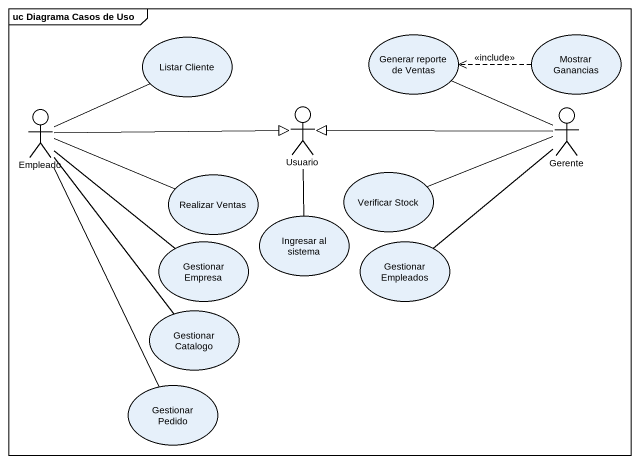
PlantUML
@startuml
mainframe uc Diagrama Casos de Uso
usecase "Listar Cliente" as Listar_Cliente
usecase "Generar reporte de Ventas" as Generar_reporte_de_Ventas
usecase "Mostrar Ganancias" as Mostrar_Ganancias
actor Empleado
actor Usuario
actor Gerente
usecase "Realizar Ventas" as Realizar_Ventas
usecase "Verificar Stock" as Verificar_Stock
usecase "Ingresar al sistema" as Ingresar_al_sistema
usecase "Gestionar Empresa" as Gestionar_Empresa
usecase "Gestionar Empleados" as Gestionar_Empleados
usecase "Gestionar Catalogo" as Gestionar_Catalogo
usecase "Gestionar Pedido" as Gestionar_Pedido
Mostrar_Ganancias .left.> Generar_reporte_de_Ventas : <<include>>
Empleado -right- Listar_Cliente
Empleado -right-|> Usuario
Empleado -right- Realizar_Ventas
Empleado -- Gestionar_Empresa
Empleado -- Gestionar_Catalogo
Empleado -- Gestionar_Pedido
Usuario -- Ingresar_al_sistema
Gerente -left- Generar_reporte_de_Ventas
Gerente -left-|> Usuario
Gerente -left- Verificar_Stock
Gestionar_Empleados -up- Gerente
@enduml
